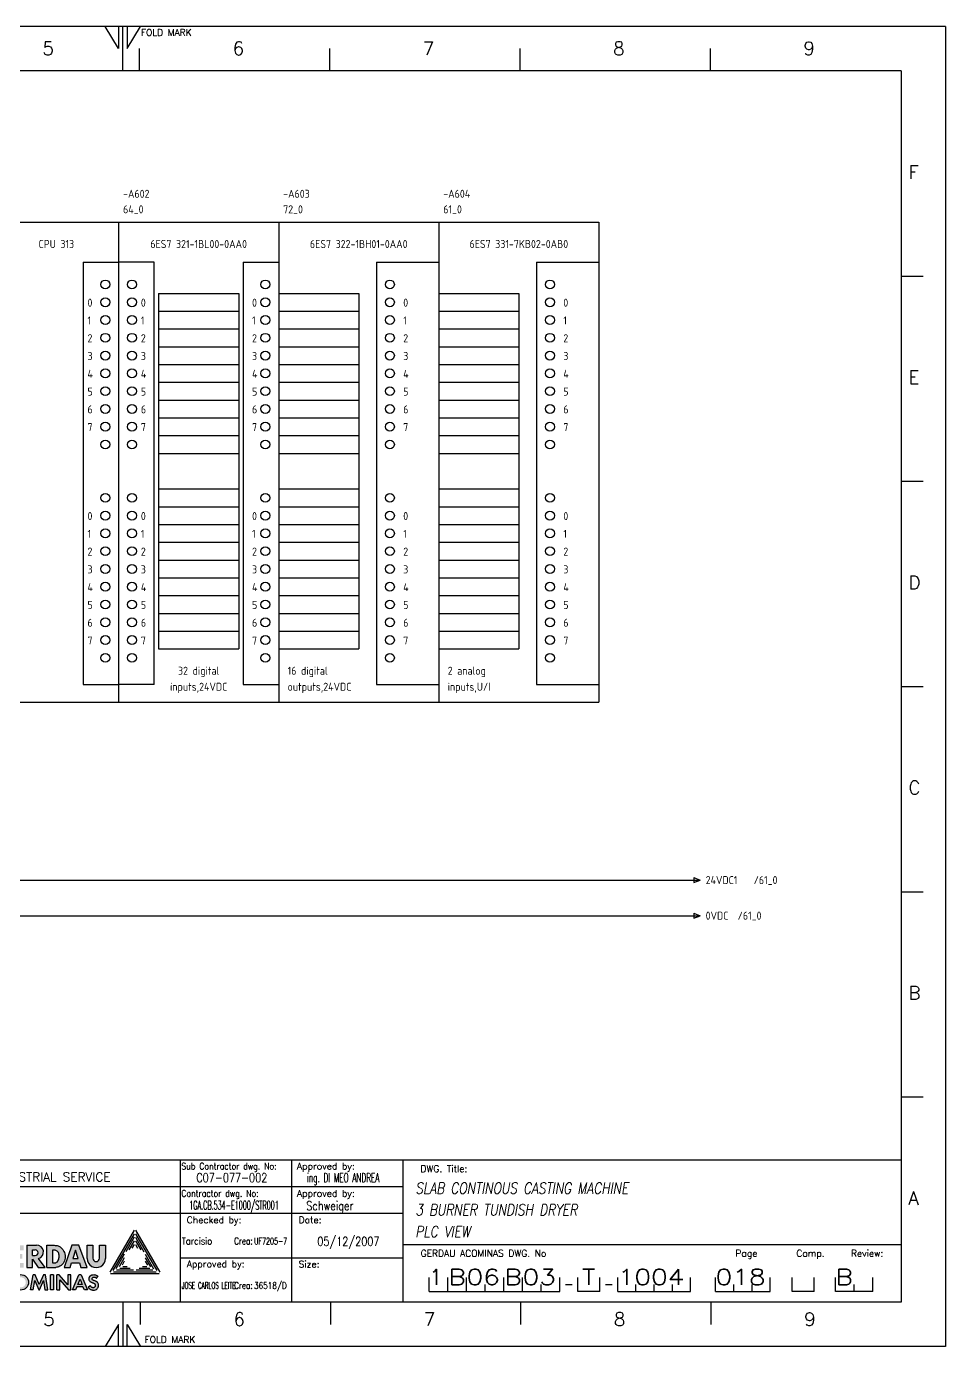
# Model space of a CAD drawing. Extents: x 520 to 940, y 6 to 303.
# Drawn here: x 733.5 to 940.2, y 6.5 to 303.5 of the extents above; entities that cross this region are included whole.
import ezdxf
from ezdxf.enums import TextEntityAlignment as Align

# ---------------------------------------------------------------- set-up
doc = ezdxf.new("R2010")
doc.units = 0
doc.header["$LTSCALE"] = 25
doc.header["$MEASUREMENT"] = 0
doc.linetypes.add('EPLANLINE7', pattern=[0])
doc.layers.get('0').update_dxf_attribs({"linetype": 'CONTINUOUS'})
for name, color, linetype in [('AUTOCONNECTING', 2, 'CONTINUOUS'), ('FORM_1', 7, 'CONTINUOUS'), ('FORM_2', 4, 'CONTINUOUS'), ('FORM_3', 6, 'CONTINUOUS'), ('FORM_4', 1, 'CONTINUOUS'), ('RIF_', 7, 'CONTINUOUS'), ('SIMBOLO', 4, 'CONTINUOUS'), ('TESTI', 7, 'CONTINUOUS'), ('TESTO', 5, 'CONTINUOUS')]:
    doc.layers.add(name, color=color, linetype=linetype)
doc.styles.add('ROMANS', font='romans.shx', dxfattribs={"width": 0.7, "oblique": 10, "height": 4})
doc.styles.get("Standard").update_dxf_attribs({"font": 'isocp.shx'})

# ---------------------------------------------------------------- blocks, each defined once
blk = doc.blocks.new('Format A3')
at = {"layer": 'FORM_1'}
h = blk.add_hatch(color=256, dxfattribs=at)
edge = h.paths.add_edge_path()
edge.add_line((217.87, 22.79), (217.87, 17.78))
edge.add_line((217.87, 17.78), (219.92, 17.78))
edge.add_spline(control_points=[(219.92, 17.78), (220.24, 17.85), (220.98, 18), (221.84, 18.93), (222.13, 20.2), (221.81, 21.63), (220.8, 22.71), (219.89, 22.77), (219.58, 22.79)], knot_values=[0, 0, 0, 0, 0.968333, 2.238245, 3.514092, 4.752916, 6.526982, 7.43734, 7.43734, 7.43734, 7.43734], degree=3, periodic=0)
edge.add_line((219.58, 22.79), (217.87, 22.79))
edge = h.paths.add_edge_path(flags=16)
edge.add_spline(control_points=[(219.59, 21.67), (219.7, 21.66), (220.06, 21.63), (220.6, 21.16), (220.68, 20.32), (220.63, 19.48), (220.1, 18.85), (219.69, 18.84), (219.58, 18.84)], knot_values=[0, 0, 0, 0, 0.326882, 1.089251, 1.872602, 2.763575, 3.625522, 3.966209, 3.966209, 3.966209, 3.966209], degree=3, periodic=0)
edge.add_line((219.58, 18.84), (219.17, 18.84))
edge.add_line((219.17, 18.84), (219.17, 21.67))
edge.add_line((219.17, 21.67), (219.59, 21.67))
h.paths.add_polyline_path([(223.55, 22.79), (221.81, 17.78), (223.19, 17.78), (223.48, 18.84), (225.23, 18.84), (225.54, 17.78), (226.94, 17.78), (225.11, 22.79)])
h.paths.add_polyline_path([(224.33, 21.67), (224.94, 19.81), (223.79, 19.81)], flags=16)
h.paths.add_polyline_path([(228.25, 22.79), (226.96, 22.79), (226.97, 19.8, 0.995265), (231.07, 19.81), (231.07, 22.79), (229.77, 22.79), (229.77, 19.87, -1), (228.25, 19.87)])
h.paths.add_polyline_path([(215.57, 22.79), (213.43, 22.79), (213.43, 17.78), (214.72, 17.78), (214.72, 19.66), (215.93, 17.78), (217.52, 17.78), (216.02, 19.84, 0.906396)])
h.paths.add_polyline_path([(215.29, 20.49), (214.72, 20.5), (214.72, 21.75), (215.31, 21.75, -1.017604)], flags=16)
h.paths.add_polyline_path([(209.42, 22.79), (209.42, 17.78), (212.73, 17.78), (212.73, 18.83), (210.73, 18.83), (210.73, 19.76), (212.41, 19.76), (212.41, 20.8), (210.73, 20.8), (210.73, 21.67), (212.73, 21.67), (212.73, 22.79)])
edge = h.paths.add_edge_path()
edge.add_ellipse((206.05, 20.28), major_axis=(0, -2.49), ratio=0.91559, start_angle=180.5657, end_angle=401.2517)
edge.add_line((207.56, 18.41), (207.56, 17.78))
edge.add_line((207.56, 17.78), (208.68, 17.78))
edge.add_line((208.68, 17.78), (208.68, 20.66))
edge.add_line((208.68, 20.66), (206.26, 20.66))
edge.add_line((206.26, 20.66), (206.26, 19.69))
edge.add_line((206.26, 19.69), (207.49, 19.69))
edge.add_ellipse((206.34, 20.25), major_axis=(0, -1.41), ratio=0.88785, start_angle=126.9107, end_angle=426.8029, ccw=False)
edge.add_line((207.34, 21.09), (208.41, 21.6))
edge.add_arc((206.36, 20.45), 2.34, 29.2872, 98.191)
h.paths.add_polyline_path([(205.74, 16.12), (205.19, 16.12), (203.77, 12.78), (204.46, 12.78), (204.76, 13.48), (206.07, 13.48), (206.44, 12.78), (207.11, 12.79)])
h.paths.add_polyline_path([(205.46, 15.22), (205.93, 14.01), (204.97, 14.01)], flags=16)
h.paths.add_polyline_path([(209.78, 12.92), (209.78, 13.66, -2.423597), (209.78, 15.28), (209.78, 16.02, 1.652966)])
h.paths.add_polyline_path([(210.29, 14.45, 1), (213.8, 14.45, 1)])
h.paths.add_polyline_path([(213.19, 14.45, -1), (210.89, 14.45, -1)], flags=16)
h.paths.add_polyline_path([(215.31, 16.12), (214.82, 16.12), (214.22, 12.78), (214.87, 12.78), (215.21, 14.84), (216.1, 12.73), (216.28, 12.73), (217.19, 14.84), (217.49, 12.78), (218.15, 12.78), (217.6, 16.12), (217.12, 16.12), (216.2, 13.99)])
h.paths.add_polyline_path([(219.4, 16.12), (218.75, 16.12), (218.75, 12.78), (219.4, 12.78)])
h.paths.add_polyline_path([(220.16, 12.78), (220.81, 12.78), (220.81, 15.04), (222.79, 12.78), (223.3, 12.78), (223.3, 16.12), (222.65, 16.12), (222.65, 13.88), (220.68, 16.12), (220.16, 16.12)])
h.paths.add_polyline_path([(225.66, 16.12), (225.13, 16.12), (223.7, 12.77), (224.39, 12.77), (224.69, 13.47), (226, 13.47), (226.37, 12.77), (227.04, 12.77)])
h.paths.add_polyline_path([(225.39, 15.2), (225.86, 14), (224.9, 14)], flags=16)
edge = h.paths.add_edge_path()
edge.add_spline(control_points=[(229.42, 15.81), (229.38, 15.84), (229.32, 15.89), (229.21, 15.96), (229.1, 16.02), (228.95, 16.09), (228.79, 16.14), (228.58, 16.18), (228.37, 16.18), (228.14, 16.15), (227.97, 16.08), (227.8, 16), (227.66, 15.88), (227.54, 15.75), (227.47, 15.59), (227.4, 15.42), (227.39, 15.24), (227.4, 15.04), (227.44, 14.85), (227.57, 14.66), (227.73, 14.54), (227.92, 14.42), (228.08, 14.35), (228.25, 14.29), (228.42, 14.23), (228.59, 14.16), (228.73, 14.07), (228.81, 13.98), (228.85, 13.89), (228.87, 13.78), (228.86, 13.67), (228.81, 13.54), (228.72, 13.42), (228.56, 13.32), (228.37, 13.29), (228.2, 13.3), (228.07, 13.34), (227.98, 13.38), (227.9, 13.44), (227.81, 13.5), (227.72, 13.6), (227.68, 13.69), (227.64, 13.74)], knot_values=[0, 0, 0, 0, 0.129897, 0.252239, 0.381983, 0.506097, 0.749316, 0.87783, 1.167741, 1.365595, 1.552935, 1.738999, 1.918105, 2.09238, 2.269928, 2.449255, 2.632957, 2.790606, 3.065835, 3.193419, 3.483878, 3.653535, 3.853782, 4.021202, 4.182707, 4.402789, 4.570564, 4.668988, 4.759204, 4.855589, 5.007336, 5.095097, 5.270281, 5.443299, 5.63607, 5.844858, 5.950481, 6.046454, 6.146081, 6.249423, 6.351995, 6.544354, 6.544354, 6.544354, 6.544354], degree=3, periodic=0)
edge.add_line((227.64, 13.74), (227.22, 13.33))
edge.add_spline(control_points=[(227.22, 13.33), (227.25, 13.3), (227.3, 13.21), (227.44, 13.06), (227.61, 12.91), (227.84, 12.8), (228.04, 12.73), (228.25, 12.7), (228.44, 12.69), (228.72, 12.72), (228.99, 12.82), (229.25, 13.03), (229.41, 13.25), (229.53, 13.57), (229.55, 13.89), (229.48, 14.23), (229.32, 14.44), (229.15, 14.58), (228.98, 14.67), (228.78, 14.76), (228.59, 14.83), (228.39, 14.91), (228.2, 15), (228.05, 15.18), (228.07, 15.39), (228.2, 15.54), (228.35, 15.61), (228.48, 15.63), (228.66, 15.63), (228.84, 15.57), (228.98, 15.46), (229.05, 15.4), (229.08, 15.37)], knot_values=[0, 0, 0, 0, 0.131114, 0.305389, 0.623258, 0.772631, 1.083491, 1.243018, 1.425854, 1.654083, 2.072988, 2.274716, 2.662927, 2.870188, 3.280959, 3.591243, 3.888658, 4.0589, 4.248032, 4.476436, 4.699919, 4.85554, 5.137678, 5.317889, 5.513624, 5.728226, 5.888869, 5.979085, 6.142909, 6.403998, 6.552706, 6.676571, 6.676571, 6.676571, 6.676571], degree=3, periodic=0)
edge.add_line((229.08, 15.37), (229.42, 15.81))
h.paths.add_polyline_path([(207.88, 12.33), (207.88, 11.83), (209.78, 11.83), (209.79, 12.33)])
h.paths.add_polyline_path([(201.77, 26.45), (191.77, 26.45), (191.77, 16.45), (201.77, 16.45)])
h.paths.add_polyline_path([(197.64, 18.19), (197.64, 17.87), (196.84, 17.87), (196.04, 17.87), (196.04, 18.19, -2.312045), (196.84, 21.6, -2.312045)], flags=16)
h.paths.add_polyline_path([(197.64, 19.43), (198.44, 19.43), (198.44, 20.27), (196.84, 20.27), (194.84, 20.27), (194.84, 19.43), (196.04, 19.43, -3.248328), (196.05, 21.08), (196.84, 21.6), (197.62, 21.08, -3.248328)], flags=0)
for p, q in [((420, 297), (0, 297)), ((234, 292), (231, 297)), ((234, 297), (234, 292)), ((235, 287), (235, 297)), ((236, 292), (239, 297)), ((236, 297), (236, 292)), ((420, 297), (420, 0)), ((238.7, 292), (238.7, 287)), ((281.48, 292), (281.48, 287)), ((324.26, 292), (324.26, 287)), ((367.03, 292), (367.03, 287)), ((410, 240.83), (415, 240.83)), ((410, 194.66), (415, 194.66)), ((410, 148.5), (415, 148.5)), ((410, 102.33), (415, 102.33)), ((410, 56.17), (415, 56.17)), ((248, 30), (248, 42)), ((273, 10), (273, 42)), ((188.01, 36), (298, 36)), ((237.53, 26.19), (232.06, 16.71)), ((237.53, 25.39), (232.76, 17.12)), ((237.53, 24.59), (235.65, 21.33)), ((237.53, 23.79), (236.34, 21.73)), ((237.83, 26.19), (243.31, 16.71)), ((237.83, 25.39), (242.62, 17.11)), ((237.83, 24.59), (239.72, 21.33)), ((237.83, 23.79), (239.03, 21.73)), ((213.43, 22.79), (213.43, 17.78)), ((213.43, 22.79), (215.57, 22.79)), ((214.72, 20.5), (214.72, 21.75)), ((214.72, 21.75), (215.31, 21.75)), ((217.87, 17.78), (217.87, 22.79)), ((217.87, 22.79), (219.58, 22.79)), ((223.55, 22.79), (221.81, 17.78)), ((225.11, 22.79), (223.55, 22.79)), ((224.33, 21.67), (223.79, 19.81)), ((224.94, 19.81), (224.33, 21.67)), ((226.94, 17.78), (225.11, 22.79)), ((226.97, 19.83), (226.96, 22.79)), ((226.96, 22.79), (228.25, 22.79)), ((228.25, 22.79), (228.25, 19.87)), ((229.77, 19.87), (229.77, 22.79)), ((229.77, 22.79), (231.07, 22.79)), ((231.07, 22.79), (231.07, 19.81)), ((237.53, 22.99), (237.04, 22.13)), ((237.83, 22.99), (238.33, 22.13)), ((298, 23), (410, 23)), ((214.72, 20.5), (215.31, 20.49)), ((214.72, 19.66), (215.93, 17.78)), ((214.72, 17.78), (214.72, 19.66)), ((217.52, 17.78), (216.02, 19.84)), ((223.19, 17.78), (223.48, 18.84)), ((223.48, 18.84), (225.23, 18.84)), ((223.79, 19.81), (224.94, 19.81)), ((225.23, 18.84), (225.54, 17.78)), ((235.33, 20.78), (233.45, 17.52)), ((235.33, 19.98), (234.14, 17.92)), ((235.33, 19.18), (234.84, 18.32)), ((234.98, 18.05), (235.98, 18.05)), ((239.39, 18.05), (240.39, 18.05)), ((240.04, 20.78), (241.92, 17.51)), ((240.04, 19.98), (241.23, 17.91)), ((240.04, 19.18), (240.54, 18.31)), ((248, 20), (298, 20)), ((213.43, 17.78), (214.72, 17.78)), ((214.22, 12.78), (214.82, 16.12)), ((215.31, 16.12), (214.82, 16.12)), ((216.2, 13.99), (215.31, 16.12)), ((215.93, 17.78), (217.52, 17.78)), ((217.12, 16.12), (216.2, 13.99)), ((217.6, 16.12), (217.12, 16.12)), ((218.15, 12.78), (217.6, 16.12)), ((217.87, 17.78), (219.92, 17.78)), ((218.75, 12.78), (218.75, 16.12)), ((219.4, 16.12), (218.75, 16.12)), ((219.4, 16.12), (219.4, 12.78)), ((220.16, 12.79), (220.16, 16.12)), ((220.68, 16.12), (220.16, 16.12)), ((222.65, 13.88), (220.68, 16.12)), ((220.81, 15.04), (222.79, 12.78)), ((220.81, 12.78), (220.81, 15.04)), ((221.81, 17.78), (223.19, 17.78)), ((222.65, 16.12), (222.65, 13.88)), ((223.3, 16.12), (222.65, 16.12)), ((223.3, 12.78), (223.3, 16.12)), ((223.7, 12.77), (225.13, 16.12)), ((224.9, 14), (225.39, 15.2)), ((225.66, 16.12), (225.13, 16.12)), ((225.39, 15.2), (225.86, 14)), ((225.54, 17.78), (226.94, 17.78)), ((225.66, 16.12), (227.04, 12.77)), ((229.08, 15.36), (229.42, 15.81)), ((232.21, 16.45), (243.16, 16.45)), ((232.9, 16.85), (242.47, 16.85)), ((233.6, 17.25), (237.37, 17.25)), ((234.29, 17.65), (236.67, 17.65)), ((238, 17.25), (241.77, 17.25)), ((238.7, 17.65), (241.08, 17.65)), ((214.87, 12.78), (214.22, 12.78)), ((214.87, 12.78), (215.21, 14.84)), ((215.21, 14.84), (216.1, 12.73)), ((216.1, 12.73), (216.28, 12.73)), ((216.28, 12.73), (217.19, 14.84)), ((217.19, 14.84), (217.49, 12.78)), ((217.49, 12.78), (218.15, 12.78)), ((219.4, 12.78), (218.75, 12.78)), ((220.16, 12.78), (220.81, 12.78)), ((222.79, 12.78), (223.3, 12.78)), ((224.39, 12.77), (223.7, 12.77)), ((224.69, 13.47), (224.39, 12.77)), ((226, 13.47), (224.69, 13.47)), ((225.86, 14), (224.9, 14)), ((226.37, 12.77), (226, 13.47)), ((227.04, 12.77), (226.37, 12.77)), ((227.22, 13.33), (227.64, 13.74)), ((235, 10), (235, 0)), ((238.89, 10), (238.89, 5)), ((281.66, 10), (281.66, 5)), ((324.44, 10), (324.44, 5)), ((367.22, 10), (367.22, 5)), ((234, 5), (231, 0)), ((234, 0), (234, 5)), ((236, 5), (239, 0)), ((236, 0), (236, 5)), ((420, 0), (0, 0))]:
    blk.add_line(p, q, dxfattribs=at)
blk.add_lwpolyline([(219.59, 21.67), (219.17, 21.67), (219.17, 18.84), (219.58, 18.84)], dxfattribs=at)
blk.add_circle((212.04, 14.45), 1.75, dxfattribs=at)
for centre, radius, start, end in [((215.31, 21.12), 0.633, 270, 90), ((215.65, 21.29), 1.5, 284.2434, 92.9996), ((229.02, 19.82), 2.05, 179.8525, 0.1475), ((229.01, 19.87), 0.761, 180, 0)]:
    blk.add_arc(centre, radius, start, end, dxfattribs=at)
for points in [[(219.58, 22.79), (220.48, 22.65), (221.76, 21.42), (222.04, 20.21), (221.73, 18.97), (220.84, 18.07), (219.92, 17.78)], [(219.58, 18.84), (219.91, 18.87), (220.52, 19.48), (220.66, 20.37), (220.5, 21.13), (219.91, 21.62), (219.59, 21.67)], [(227.22, 13.33), (227.3, 13.23), (227.41, 13.09), (227.66, 12.89), (227.79, 12.82), (228.09, 12.73), (228.24, 12.7), (228.43, 12.7), (228.65, 12.72), (229.04, 12.87), (229.2, 13), (229.43, 13.31), (229.5, 13.51), (229.53, 13.92), (229.46, 14.22), (229.28, 14.46), (229.15, 14.57), (228.99, 14.66), (228.78, 14.76), (228.57, 14.84), (228.43, 14.9), (228.18, 15.03), (228.07, 15.18), (228.09, 15.37), (228.22, 15.54), (228.37, 15.61), (228.46, 15.63), (228.62, 15.63), (228.87, 15.54), (228.99, 15.45), (229.08, 15.37)], [(227.64, 13.74), (227.75, 13.58), (227.81, 13.5), (227.9, 13.44), (227.98, 13.38), (228.07, 13.35), (228.17, 13.31), (228.38, 13.3), (228.56, 13.33), (228.71, 13.43), (228.82, 13.57), (228.85, 13.65), (228.86, 13.8), (228.84, 13.89), (228.8, 13.98), (228.74, 14.05), (228.6, 14.15), (228.4, 14.23), (228.25, 14.29), (228.09, 14.35), (227.91, 14.43), (227.76, 14.52), (227.54, 14.71), (227.47, 14.81), (227.4, 15.08), (227.39, 15.24), (227.41, 15.42), (227.47, 15.59), (227.55, 15.75), (227.66, 15.88), (227.8, 15.99), (227.97, 16.08), (228.14, 16.14), (228.34, 16.17), (228.63, 16.17), (228.75, 16.14), (228.99, 16.07), (229.1, 16.02), (229.21, 15.96), (229.31, 15.89), (229.42, 15.81)]]:
    blk.add_spline(points, degree=3, dxfattribs=at)
at = {"layer": 'FORM_3'}
for p, q in [((410, 287), (25, 287)), ((410, 287), (410, 10)), ((410, 10), (25, 10))]:
    blk.add_line(p, q, dxfattribs=at)
at = {"layer": 'FORM_4'}
for p, q in [((188.01, 42), (410, 42)), ((298, 10), (298, 42)), ((188.01, 30), (298, 30)), ((248, 10), (248, 30)), ((303.88, 12.42), (303.88, 15.51)), ((308.08, 12.42), (308.08, 15.51)), ((312.28, 12.42), (312.28, 15.51)), ((320.68, 12.42), (320.68, 15.51)), ((324.88, 12.42), (324.88, 15.51)), ((333.28, 12.42), (333.28, 15.51)), ((337.28, 12.42), (337.28, 15.51)), ((342.28, 12.42), (342.28, 15.51)), ((346.28, 12.42), (346.28, 15.51)), ((362.68, 12.42), (362.68, 15.51)), ((368.28, 12.42), (368.28, 15.51)), ((380.58, 12.42), (380.58, 15.51)), ((385.48, 12.42), (385.48, 15.51)), ((390.48, 12.42), (390.48, 15.51)), ((395.28, 12.42), (395.28, 15.51)), ((403.68, 12.42), (403.68, 15.51)), ((303.88, 12.42), (333.28, 12.42)), ((316.48, 12.42), (316.48, 13.97)), ((316.48, 12.42), (316.48, 13.97)), ((329.08, 12.42), (329.08, 13.97)), ((334.53, 13.97), (336.06, 13.97)), ((342.28, 12.42), (337.28, 12.42)), ((343.53, 13.97), (345.03, 13.97)), ((346.28, 12.42), (346.28, 13.97)), ((346.28, 12.42), (362.68, 12.42)), ((350.38, 12.42), (350.38, 13.97)), ((354.48, 12.42), (354.48, 13.97)), ((358.58, 12.42), (358.58, 13.97)), ((368.28, 12.42), (380.58, 12.42)), ((372.38, 12.42), (372.38, 13.97)), ((376.48, 12.42), (376.48, 13.97)), ((390.48, 12.42), (385.48, 12.42)), ((399.13, 12.42), (395.28, 12.42)), ((403.68, 12.42), (399.13, 12.42)), ((399.48, 12.42), (399.48, 13.97))]:
    blk.add_line(p, q, dxfattribs=at)
at = {"layer": 'FORM_1', "style": 'ROMANS'}
for p in [(239.05, 294.88), (239.88, 0.84)]:
    blk.add_text('FOLD MARK', height=1.5, dxfattribs=at).set_placement(p)
at = {"layer": 'FORM_2', "style": 'ROMANS'}
for s, width, p in [('Sub Contractor dwg. No:', 0.85, (248.15, 39.84)), ('Contractor dwg. No:', 0.85, (248.15, 33.72)), ('Crea:', 0.8, (260.02, 23)), ('Crea:', 0.8, (260.02, 13))]:
    blk.add_text(s, height=1.5, dxfattribs=dict(at, width=width)).set_placement(p)
for s, p in [('Approved by:', (274.17, 39.84)), ('DWG. Title:', (301.92, 39.27)), ('Approved by:', (274.17, 33.72)), ('Checked by:', (249.38, 27.74)), ('Date:', (274.53, 27.74)), ('GERDAU ACOMINAS DWG. No', (301.96, 20.23)), ('Page', (372.75, 20.23)), ('Comp.', (386.46, 20.23)), ('Review:', (398.72, 20.23)), ('Approved by:', (249.38, 17.83)), ('Size:', (274.53, 17.79))]:
    blk.add_text(s, height=1.5, dxfattribs=at).set_placement(p)
at = {"layer": 'FORM_2', "style": 'ROMANS', "flags": 4}
for tag, p in [('21', (189.91, 37.18)), ('18', (189.91, 30.89))]:
    blk.add_attdef(tag, p, '', height=2, dxfattribs=at)
at = {"layer": 'FORM_2', "color": 4, "style": 'ROMANS', "width": 0.8, "flags": 4}
for tag, p in [('22', (251.5, 37)), ('19', (251.5, 30.8)), ('24', (278.73, 22.67))]:
    blk.add_attdef(tag, p, '', height=2, dxfattribs=at)
at = {"layer": 'FORM_2', "style": 'ROMANS', "flags": 4}
for tag, p, height, width in [('23', (276.41, 37.01), 2, 0.8), ('20', (276.22, 30.68), 2, 0.8), ('14', (248.25, 23), 1.5, 0.9), ('15', (264.49, 22.98), 1.5, 0.8), ('16', (248.25, 13), 1.5, 0.9), ('17', (264.49, 12.98), 1.5, 0.8)]:
    blk.add_attdef(tag, p, '', height=height, dxfattribs=dict(at, width=width))
at = {"layer": 'FORM_4', "style": 'ROMANS'}
for s, p in [('5', (216.92, 290.56)), ('6', (259.7, 290.56)), ('7', (302.47, 290.56)), ('8', (345.25, 290.56)), ('9', (388.03, 290.56)), ('F', (411.64, 262.73)), ('E', (411.64, 216.57)), ('D', (411.64, 170.4)), ('C', (411.64, 124.24)), ('B', (411.64, 78.07)), ('A', (411.64, 31.9)), ('5', (217.1, 4.65)), ('6', (259.88, 4.65)), ('7', (302.66, 4.65)), ('8', (345.43, 4.65)), ('9', (388.21, 4.65))]:
    blk.add_text(s, height=3, dxfattribs=at).set_placement(p)
at = {"layer": 'FORM_4', "color": 1, "style": 'ROMANS', "oblique": 10, "width": 0.8, "flags": 4}
for tag, p in [('11', (300.77, 34.39)), ('12', (300.77, 29.5)), ('13', (300.77, 24.62))]:
    blk.add_attdef(tag, p, '', height=2.5, dxfattribs=at)
at = {"layer": 'FORM_4', "color": 1, "style": 'ROMANS', "flags": 2}
blk.add_attdef('25', (279.66, 12.25), '', height=5, dxfattribs=at)
at = {"layer": 'FORM_4', "style": 'ROMANS', "width": 1.25, "flags": 4}
for tag, p in [('1', (303.88, 13.92)), ('3', (312.28, 13.92)), ('5', (324.88, 13.92)), ('7', (346.28, 13.92)), ('10', (395.28, 13.92))]:
    blk.add_attdef(tag, p, '', height=3.5, dxfattribs=at)
for tag, p in [('2', (310.18, 13.92)), ('4', (322.78, 13.92)), ('6', (339.78, 13.92)), ('9', (387.98, 13.92))]:
    blk.add_attdef(tag, text='', height=3.5, dxfattribs=at).set_placement(p, align=Align.CENTER)
at = {"layer": 'FORM_4', "color": 1, "style": 'ROMANS', "width": 1.25, "flags": 4}
blk.add_attdef('8', (368.28, 13.92), '', height=3.5, dxfattribs=at)
blk = doc.blocks.new('SO284')
at = {"layer": 'TESTI', "color": 2, "linetype": 'EPLANLINE7'}
for p, q in [((-1.175, 0), (0.675, 0)), ((-0.675, 0.575), (0.8, 0)), ((-0.675, 0.575), (-0.675, -0.575)), ((-0.675, -0.575), (0.8, 0))]:
    blk.add_line(p, q, dxfattribs=at)

msp = doc.modelspace()

# ---------------------------------------------------------------- linework, layer by layer
at = {"layer": 'AUTOCONNECTING', "color": 2, "linetype": 'EPLANLINE7'}
for p, q in [((694.22, 111.4), (884.22, 111.4)), ((698.22, 103.4), (884.22, 103.4))]:
    msp.add_line(p, q, dxfattribs=at)
at = {"layer": 'TESTI', "color": 1, "linetype": 'EPLANLINE7'}
for p, q in [((682.22, 259.4), (754.22, 259.4)), ((754.22, 259.4), (754.22, 151.4)), ((754.22, 259.4), (754.22, 151.4)), ((754.22, 259.4), (790.22, 259.4)), ((790.22, 259.4), (790.22, 151.4)), ((790.22, 259.4), (790.22, 151.4)), ((790.22, 259.4), (826.22, 259.4)), ((826.22, 259.4), (826.22, 151.4)), ((826.22, 259.4), (826.22, 151.4)), ((826.22, 259.4), (862.22, 259.4)), ((862.22, 259.4), (862.22, 151.4)), ((746.22, 250.4), (746.22, 155.4)), ((746.22, 250.4), (754.22, 250.4)), ((762.22, 250.4), (754.22, 250.4)), ((762.22, 155.4), (762.22, 250.4)), ((782.22, 250.4), (782.22, 155.4)), ((782.22, 250.4), (790.22, 250.4)), ((812.22, 250.4), (812.22, 155.4)), ((812.22, 250.4), (826.22, 250.4)), ((848.22, 250.4), (848.22, 155.4)), ((848.22, 250.4), (862.22, 250.4)), ((763.22, 243.4), (763.22, 239.4)), ((763.22, 243.4), (781.22, 243.4)), ((781.22, 243.4), (781.22, 239.4)), ((790.22, 243.4), (790.22, 239.4)), ((790.22, 243.4), (808.22, 243.4)), ((808.22, 243.4), (808.22, 239.4)), ((826.22, 243.4), (826.22, 239.4)), ((826.22, 243.4), (844.22, 243.4)), ((844.22, 243.4), (844.22, 239.4)), ((763.22, 239.4), (781.22, 239.4)), ((763.22, 239.4), (763.22, 235.4)), ((763.22, 239.4), (781.22, 239.4)), ((781.22, 239.4), (781.22, 235.4)), ((790.22, 239.4), (808.22, 239.4)), ((790.22, 239.4), (790.22, 235.4)), ((790.22, 239.4), (808.22, 239.4)), ((808.22, 239.4), (808.22, 235.4)), ((826.22, 239.4), (844.22, 239.4)), ((826.22, 239.4), (826.22, 235.4)), ((826.22, 239.4), (844.22, 239.4)), ((844.22, 239.4), (844.22, 235.4)), ((763.22, 235.4), (781.22, 235.4)), ((763.22, 235.4), (763.22, 231.4)), ((763.22, 235.4), (781.22, 235.4)), ((781.22, 235.4), (781.22, 231.4)), ((790.22, 235.4), (808.22, 235.4)), ((790.22, 235.4), (790.22, 231.4)), ((790.22, 235.4), (808.22, 235.4)), ((808.22, 235.4), (808.22, 231.4)), ((826.22, 235.4), (844.22, 235.4)), ((826.22, 235.4), (826.22, 231.4)), ((826.22, 235.4), (844.22, 235.4)), ((844.22, 235.4), (844.22, 231.4)), ((763.22, 231.4), (781.22, 231.4)), ((763.22, 231.4), (763.22, 227.4)), ((763.22, 231.4), (781.22, 231.4)), ((781.22, 231.4), (781.22, 227.4)), ((790.22, 231.4), (808.22, 231.4)), ((790.22, 231.4), (790.22, 227.4)), ((790.22, 231.4), (808.22, 231.4)), ((808.22, 231.4), (808.22, 227.4)), ((826.22, 231.4), (844.22, 231.4)), ((826.22, 231.4), (826.22, 227.4)), ((826.22, 231.4), (844.22, 231.4)), ((844.22, 231.4), (844.22, 227.4)), ((763.22, 227.4), (781.22, 227.4)), ((763.22, 227.4), (763.22, 223.4)), ((763.22, 227.4), (781.22, 227.4)), ((781.22, 227.4), (781.22, 223.4)), ((790.22, 227.4), (808.22, 227.4)), ((790.22, 227.4), (790.22, 223.4)), ((790.22, 227.4), (808.22, 227.4)), ((808.22, 227.4), (808.22, 223.4)), ((826.22, 227.4), (844.22, 227.4)), ((826.22, 227.4), (826.22, 223.4)), ((826.22, 227.4), (844.22, 227.4)), ((844.22, 227.4), (844.22, 223.4)), ((763.22, 223.4), (781.22, 223.4)), ((763.22, 223.4), (763.22, 219.4)), ((763.22, 223.4), (781.22, 223.4)), ((781.22, 223.4), (781.22, 219.4)), ((790.22, 223.4), (808.22, 223.4)), ((790.22, 223.4), (790.22, 219.4)), ((790.22, 223.4), (808.22, 223.4)), ((808.22, 223.4), (808.22, 219.4)), ((826.22, 223.4), (844.22, 223.4)), ((826.22, 223.4), (826.22, 219.4)), ((826.22, 223.4), (844.22, 223.4)), ((844.22, 223.4), (844.22, 219.4)), ((763.22, 219.4), (781.22, 219.4)), ((763.22, 219.4), (763.22, 215.4)), ((763.22, 219.4), (781.22, 219.4)), ((781.22, 219.4), (781.22, 215.4)), ((790.22, 219.4), (808.22, 219.4)), ((790.22, 219.4), (790.22, 215.4)), ((790.22, 219.4), (808.22, 219.4)), ((808.22, 219.4), (808.22, 215.4)), ((826.22, 219.4), (844.22, 219.4)), ((826.22, 219.4), (826.22, 215.4)), ((826.22, 219.4), (844.22, 219.4)), ((844.22, 219.4), (844.22, 215.4)), ((763.22, 215.4), (781.22, 215.4)), ((763.22, 215.4), (763.22, 211.4)), ((763.22, 215.4), (781.22, 215.4)), ((781.22, 215.4), (781.22, 211.4)), ((790.22, 215.4), (808.22, 215.4)), ((790.22, 215.4), (790.22, 211.4)), ((790.22, 215.4), (808.22, 215.4)), ((808.22, 215.4), (808.22, 211.4)), ((826.22, 215.4), (844.22, 215.4)), ((826.22, 215.4), (826.22, 211.4)), ((826.22, 215.4), (844.22, 215.4)), ((844.22, 215.4), (844.22, 211.4)), ((763.22, 211.4), (781.22, 211.4)), ((763.22, 211.4), (763.22, 207.4)), ((763.22, 211.4), (781.22, 211.4)), ((781.22, 211.4), (781.22, 207.4)), ((790.22, 211.4), (808.22, 211.4)), ((790.22, 211.4), (790.22, 207.4)), ((790.22, 211.4), (808.22, 211.4)), ((808.22, 211.4), (808.22, 207.4)), ((826.22, 211.4), (844.22, 211.4)), ((826.22, 211.4), (826.22, 207.4)), ((826.22, 211.4), (844.22, 211.4)), ((844.22, 211.4), (844.22, 207.4)), ((763.22, 207.4), (781.22, 207.4)), ((763.22, 207.4), (763.22, 199.4)), ((763.22, 207.4), (781.22, 207.4)), ((781.22, 207.4), (781.22, 199.4)), ((790.22, 207.4), (808.22, 207.4)), ((790.22, 207.4), (790.22, 199.4)), ((790.22, 207.4), (808.22, 207.4)), ((808.22, 207.4), (808.22, 199.4)), ((826.22, 207.4), (844.22, 207.4)), ((826.22, 207.4), (826.22, 199.4)), ((826.22, 207.4), (844.22, 207.4)), ((844.22, 207.4), (844.22, 199.4)), ((763.22, 199.4), (781.22, 199.4)), ((763.22, 199.4), (763.22, 195.4)), ((763.22, 199.4), (781.22, 199.4)), ((781.22, 199.4), (781.22, 195.4)), ((790.22, 199.4), (808.22, 199.4)), ((790.22, 199.4), (790.22, 195.4)), ((790.22, 199.4), (808.22, 199.4)), ((808.22, 199.4), (808.22, 195.4)), ((826.22, 199.4), (844.22, 199.4)), ((826.22, 199.4), (826.22, 195.4)), ((826.22, 199.4), (844.22, 199.4)), ((844.22, 199.4), (844.22, 195.4)), ((763.22, 195.4), (781.22, 195.4)), ((763.22, 195.4), (763.22, 191.4)), ((763.22, 195.4), (781.22, 195.4)), ((781.22, 195.4), (781.22, 191.4)), ((790.22, 195.4), (808.22, 195.4)), ((790.22, 195.4), (790.22, 191.4)), ((790.22, 195.4), (808.22, 195.4)), ((808.22, 195.4), (808.22, 191.4)), ((826.22, 195.4), (844.22, 195.4)), ((826.22, 195.4), (826.22, 191.4)), ((826.22, 195.4), (844.22, 195.4)), ((844.22, 195.4), (844.22, 191.4)), ((763.22, 191.4), (781.22, 191.4)), ((763.22, 191.4), (763.22, 187.4)), ((763.22, 191.4), (781.22, 191.4)), ((781.22, 191.4), (781.22, 187.4)), ((790.22, 191.4), (808.22, 191.4)), ((790.22, 191.4), (790.22, 187.4)), ((790.22, 191.4), (808.22, 191.4)), ((808.22, 191.4), (808.22, 187.4)), ((826.22, 191.4), (844.22, 191.4)), ((826.22, 191.4), (826.22, 187.4)), ((826.22, 191.4), (844.22, 191.4)), ((844.22, 191.4), (844.22, 187.4)), ((763.22, 187.4), (781.22, 187.4)), ((763.22, 187.4), (763.22, 183.4)), ((763.22, 187.4), (781.22, 187.4)), ((781.22, 187.4), (781.22, 183.4)), ((790.22, 187.4), (808.22, 187.4)), ((790.22, 187.4), (790.22, 183.4)), ((790.22, 187.4), (808.22, 187.4)), ((808.22, 187.4), (808.22, 183.4)), ((826.22, 187.4), (844.22, 187.4)), ((826.22, 187.4), (826.22, 183.4)), ((826.22, 187.4), (844.22, 187.4)), ((844.22, 187.4), (844.22, 183.4)), ((763.22, 183.4), (781.22, 183.4)), ((763.22, 183.4), (763.22, 179.4)), ((763.22, 183.4), (781.22, 183.4)), ((781.22, 183.4), (781.22, 179.4)), ((790.22, 183.4), (808.22, 183.4)), ((790.22, 183.4), (790.22, 179.4)), ((790.22, 183.4), (808.22, 183.4)), ((808.22, 183.4), (808.22, 179.4)), ((826.22, 183.4), (844.22, 183.4)), ((826.22, 183.4), (826.22, 179.4)), ((826.22, 183.4), (844.22, 183.4)), ((844.22, 183.4), (844.22, 179.4)), ((763.22, 179.4), (781.22, 179.4)), ((763.22, 179.4), (763.22, 175.4)), ((763.22, 179.4), (781.22, 179.4)), ((781.22, 179.4), (781.22, 175.4)), ((790.22, 179.4), (808.22, 179.4)), ((790.22, 179.4), (790.22, 175.4)), ((790.22, 179.4), (808.22, 179.4)), ((808.22, 179.4), (808.22, 175.4)), ((826.22, 179.4), (844.22, 179.4)), ((826.22, 179.4), (826.22, 175.4)), ((826.22, 179.4), (844.22, 179.4)), ((844.22, 179.4), (844.22, 175.4)), ((763.22, 175.4), (781.22, 175.4)), ((763.22, 175.4), (763.22, 171.4)), ((763.22, 175.4), (781.22, 175.4)), ((781.22, 175.4), (781.22, 171.4)), ((790.22, 175.4), (808.22, 175.4)), ((790.22, 175.4), (790.22, 171.4)), ((790.22, 175.4), (808.22, 175.4)), ((808.22, 175.4), (808.22, 171.4)), ((826.22, 175.4), (844.22, 175.4)), ((826.22, 175.4), (826.22, 171.4)), ((826.22, 175.4), (844.22, 175.4)), ((844.22, 175.4), (844.22, 171.4)), ((763.22, 171.4), (781.22, 171.4)), ((763.22, 171.4), (763.22, 167.4)), ((763.22, 171.4), (781.22, 171.4)), ((781.22, 171.4), (781.22, 167.4)), ((790.22, 171.4), (808.22, 171.4)), ((790.22, 171.4), (790.22, 167.4)), ((790.22, 171.4), (808.22, 171.4)), ((808.22, 171.4), (808.22, 167.4)), ((826.22, 171.4), (844.22, 171.4)), ((826.22, 171.4), (826.22, 167.4)), ((826.22, 171.4), (844.22, 171.4)), ((844.22, 171.4), (844.22, 167.4)), ((763.22, 167.4), (781.22, 167.4)), ((763.22, 167.4), (763.22, 163.4)), ((763.22, 167.4), (781.22, 167.4)), ((781.22, 167.4), (781.22, 163.4)), ((790.22, 167.4), (808.22, 167.4)), ((790.22, 167.4), (790.22, 163.4)), ((790.22, 167.4), (808.22, 167.4)), ((808.22, 167.4), (808.22, 163.4)), ((826.22, 167.4), (844.22, 167.4)), ((826.22, 167.4), (826.22, 163.4)), ((826.22, 167.4), (844.22, 167.4)), ((844.22, 167.4), (844.22, 163.4)), ((763.22, 163.4), (781.22, 163.4)), ((790.22, 163.4), (808.22, 163.4)), ((826.22, 163.4), (844.22, 163.4)), ((746.22, 155.4), (754.22, 155.4)), ((762.22, 155.4), (754.22, 155.4)), ((782.22, 155.4), (790.22, 155.4)), ((812.22, 155.4), (826.22, 155.4)), ((848.22, 155.4), (862.22, 155.4)), ((682.22, 151.4), (754.22, 151.4)), ((754.22, 151.4), (790.22, 151.4)), ((790.22, 151.4), (826.22, 151.4)), ((826.22, 151.4), (862.22, 151.4))]:
    msp.add_line(p, q, dxfattribs=at)
for centre in [(751.22, 245.4), (757.22, 245.4), (787.22, 245.4), (815.22, 245.4), (851.22, 245.4), (751.22, 241.4), (757.22, 241.4), (787.22, 241.4), (815.22, 241.4), (851.22, 241.4), (751.22, 237.4), (757.22, 237.4), (787.22, 237.4), (815.22, 237.4), (851.22, 237.4), (751.22, 233.4), (757.22, 233.4), (787.22, 233.4), (815.22, 233.4), (851.22, 233.4), (751.22, 229.4), (757.22, 229.4), (787.22, 229.4), (815.22, 229.4), (851.22, 229.4), (751.22, 225.4), (757.22, 225.4), (787.22, 225.4), (815.22, 225.4), (851.22, 225.4), (751.22, 221.4), (757.22, 221.4), (787.22, 221.4), (815.22, 221.4), (851.22, 221.4), (751.22, 217.4), (757.22, 217.4), (787.22, 217.4), (815.22, 217.4), (851.22, 217.4), (751.22, 213.4), (757.22, 213.4), (787.22, 213.4), (815.22, 213.4), (851.22, 213.4), (751.22, 209.4), (757.22, 209.4), (787.22, 209.4), (815.22, 209.4), (851.22, 209.4), (751.22, 197.4), (757.22, 197.4), (787.22, 197.4), (815.22, 197.4), (851.22, 197.4), (751.22, 193.4), (757.22, 193.4), (787.22, 193.4), (815.22, 193.4), (851.22, 193.4), (751.22, 189.4), (757.22, 189.4), (787.22, 189.4), (815.22, 189.4), (851.22, 189.4), (751.22, 185.4), (757.22, 185.4), (787.22, 185.4), (815.22, 185.4), (851.22, 185.4), (751.22, 181.4), (757.22, 181.4), (787.22, 181.4), (815.22, 181.4), (851.22, 181.4), (751.22, 177.4), (757.22, 177.4), (787.22, 177.4), (815.22, 177.4), (851.22, 177.4), (751.22, 173.4), (757.22, 173.4), (787.22, 173.4), (815.22, 173.4), (851.22, 173.4), (751.22, 169.4), (757.22, 169.4), (787.22, 169.4), (815.22, 169.4), (851.22, 169.4), (751.22, 165.4), (757.22, 165.4), (787.22, 165.4), (815.22, 165.4), (851.22, 165.4), (751.22, 161.4), (757.22, 161.4), (787.22, 161.4), (815.22, 161.4), (851.22, 161.4)]:
    msp.add_circle(centre, 1, dxfattribs=at)

# ---------------------------------------------------------------- block references
ref = msp.add_blockref('Format A3', (520.17, 6.46))
ref.add_attrib('1', '1', (824.05, 20.37), dxfattribs={"layer": 'FORM_4', "height": 3.5, "style": 'ROMANS'})
ref.add_attrib('2', 'B', dxfattribs={"layer": 'FORM_4', "height": 3.5, "style": 'ROMANS', "width": 1.25}).set_placement((830.35, 20.37), align=Align.CENTER)
ref.add_attrib('3', '06', (832.45, 20.37), dxfattribs={"layer": 'FORM_4', "height": 3.5, "style": 'ROMANS', "width": 1.25})
ref.add_attrib('4', 'B', dxfattribs={"layer": 'FORM_4', "height": 3.5, "style": 'ROMANS', "width": 1.25}).set_placement((842.95, 20.37), align=Align.CENTER)
ref.add_attrib('5', '03', (845.05, 20.37), dxfattribs={"layer": 'FORM_4', "height": 3.5, "style": 'ROMANS', "width": 1.25})
ref.add_attrib('6', 'T', dxfattribs={"layer": 'FORM_4', "height": 3.5, "style": 'ROMANS', "width": 1.25}).set_placement((859.95, 20.37), align=Align.CENTER)
ref.add_attrib('7', '1004', (866.45, 20.37), dxfattribs={"layer": 'FORM_4', "height": 3.5, "style": 'ROMANS', "width": 1.25})
ref.add_attrib('8', '018', (888.45, 20.37), dxfattribs={"layer": 'FORM_4', "color": 1, "height": 3.5, "style": 'ROMANS', "width": 1.25})
ref.add_attrib('10', 'B', (915.45, 20.37), dxfattribs={"layer": 'FORM_4', "height": 3.5, "style": 'ROMANS', "width": 1.25})
ref.add_attrib('11', 'SLAB CONTINOUS CASTING MACHINE', (820.94, 40.84), dxfattribs={"layer": 'FORM_4', "color": 1, "height": 2.5, "style": 'ROMANS', "oblique": 10, "width": 0.8})
ref.add_attrib('12', '3 BURNER TUNDISH DRYER', (820.94, 35.96), dxfattribs={"layer": 'FORM_4', "color": 1, "height": 2.5, "style": 'ROMANS', "oblique": 10, "width": 0.8})
ref.add_attrib('13', 'PLC VIEW', (820.94, 31.08), dxfattribs={"layer": 'FORM_4', "color": 1, "height": 2.5, "style": 'ROMANS', "oblique": 10, "width": 0.8})
ref.add_attrib('14', 'Tarcisio', (768.42, 29.46), dxfattribs={"layer": 'FORM_2', "height": 1.5, "style": 'ROMANS', "width": 0.9})
ref.add_attrib('15', 'UF7205-7', (784.67, 29.43), dxfattribs={"layer": 'FORM_2', "height": 1.5, "style": 'ROMANS', "width": 0.7})
ref.add_attrib('16', 'JOSE CARLOS LEITE', (768.42, 19.46), dxfattribs={"layer": 'FORM_2', "height": 1.5, "style": 'ROMANS', "width": 0.5})
ref.add_attrib('17', '36518/D', (784.67, 19.43), dxfattribs={"layer": 'FORM_2', "height": 1.5, "style": 'ROMANS', "width": 0.8})
ref.add_attrib('19', '1GA.CB.534-E1000/STR001', (770.11, 37.26), dxfattribs={"layer": 'FORM_2', "color": 4, "height": 2, "style": 'ROMANS', "width": 0.5})
ref.add_attrib('20', 'Schweiger', (796.4, 37.14), dxfattribs={"layer": 'FORM_2', "height": 2, "style": 'ROMANS', "width": 0.8})
ref.add_attrib('21', 'CEBA s.r.I. INDUSTRIAL SERVICE', (710.09, 43.63), dxfattribs={"layer": 'FORM_2', "height": 2, "style": 'ROMANS'})
ref.add_attrib('22', 'C07-077-002', (771.68, 43.46), dxfattribs={"layer": 'FORM_2', "color": 4, "height": 2, "style": 'ROMANS', "width": 0.8})
ref.add_attrib('23', 'ing. DI MEO ANDREA', (796.58, 43.46), dxfattribs={"layer": 'FORM_2', "height": 2, "style": 'ROMANS', "width": 0.6})
ref.add_attrib('24', '05/12/2007', (798.9, 29.13), dxfattribs={"layer": 'FORM_2', "color": 4, "height": 2, "style": 'ROMANS', "width": 0.8})
at = {"layer": 'SIMBOLO'}
for p in [(884.22, 111.4), (884.22, 103.4)]:
    msp.add_blockref('SO284', p, dxfattribs=at)

# ---------------------------------------------------------------- texts
at = {"layer": 'RIF_', "color": 2, "width": 1.000667}
for p in [(897.02, 110.5), (893.42, 102.5)]:
    msp.add_text('/61_0', height=1.8, dxfattribs=at).set_placement(p)
at = {"layer": 'TESTI', "color": 2, "width": 1.000667}
for s, p in [('-A602', (755.22, 264.9)), ('-A603', (791.22, 264.9)), ('-A604', (827.22, 264.9)), ('64_0', (755.22, 261.4)), ('72_0', (791.22, 261.4)), ('61_0', (827.22, 261.4))]:
    msp.add_text(s, height=1.8, dxfattribs=at).set_placement(p)
at = {"layer": 'TESTO', "color": 2, "width": 1.000667}
for s, p in [('CPU 313', (736.22, 253.6)), ('0', (747.22, 240.4)), ('0', (759.22, 240.4)), ('0', (784.22, 240.4)), ('0', (818.22, 240.4)), ('0', (854.22, 240.4)), ('1', (747.22, 236.4)), ('1', (759.22, 236.4)), ('1', (784.22, 236.4)), ('1', (818.22, 236.4)), ('1', (854.22, 236.4)), ('2', (747.22, 232.4)), ('2', (759.22, 232.4)), ('2', (784.22, 232.4)), ('2', (818.22, 232.4)), ('2', (854.22, 232.4)), ('3', (747.22, 228.4)), ('3', (759.22, 228.4)), ('3', (784.22, 228.4)), ('3', (818.22, 228.4)), ('3', (854.22, 228.4)), ('4', (747.22, 224.4)), ('4', (759.22, 224.4)), ('4', (784.22, 224.4)), ('4', (818.22, 224.4)), ('4', (854.22, 224.4)), ('5', (747.22, 220.4)), ('5', (759.22, 220.4)), ('5', (784.22, 220.4)), ('5', (818.22, 220.4)), ('5', (854.22, 220.4)), ('6', (747.22, 216.4)), ('6', (759.22, 216.4)), ('6', (784.22, 216.4)), ('6', (818.22, 216.4)), ('6', (854.22, 216.4)), ('7', (747.22, 212.4)), ('7', (759.22, 212.4)), ('7', (784.22, 212.4)), ('7', (818.22, 212.4)), ('7', (854.22, 212.4)), ('0', (747.22, 192.4)), ('0', (759.22, 192.4)), ('0', (784.22, 192.4)), ('0', (818.22, 192.4)), ('0', (854.22, 192.4)), ('1', (747.22, 188.4)), ('1', (759.22, 188.4)), ('1', (784.22, 188.4)), ('1', (818.22, 188.4)), ('1', (854.22, 188.4)), ('2', (747.22, 184.4)), ('2', (759.22, 184.4)), ('2', (784.22, 184.4)), ('2', (818.22, 184.4)), ('2', (854.22, 184.4)), ('3', (747.22, 180.4)), ('3', (759.22, 180.4)), ('3', (784.22, 180.4)), ('3', (818.22, 180.4)), ('3', (854.22, 180.4)), ('4', (747.22, 176.4)), ('4', (759.22, 176.4)), ('4', (784.22, 176.4)), ('4', (818.22, 176.4)), ('4', (854.22, 176.4)), ('5', (747.22, 172.4)), ('5', (759.22, 172.4)), ('5', (784.22, 172.4)), ('5', (818.22, 172.4)), ('5', (854.22, 172.4)), ('6', (747.22, 168.4)), ('6', (759.22, 168.4)), ('6', (784.22, 168.4)), ('6', (818.22, 168.4)), ('6', (854.22, 168.4)), ('7', (747.22, 164.4)), ('7', (759.22, 164.4)), ('7', (784.22, 164.4)), ('7', (818.22, 164.4)), ('7', (854.22, 164.4)), ('16 digital', (792.22, 157.6)), ('2 analog', (828.22, 157.6)), ('outputs,24VDC', (792.22, 154)), ('inputs,U/I', (828.22, 154)), ('24VDC1', (886.22, 110.5)), ('0VDC', (886.22, 102.5))]:
    msp.add_text(s, height=1.8, dxfattribs=at).set_placement(p)
for s, p in [('6ES7 321-1BL00-0AA0', (772.22, 253.6)), ('6ES7 322-1BH01-0AA0', (808.22, 253.6)), ('6ES7 331-7KB02-0AB0', (844.22, 253.6)), ('32 digital', (772.22, 157.6)), ('inputs,24VDC', (772.22, 154))]:
    msp.add_text(s, height=1.8, dxfattribs=at).set_placement(p, align=Align.CENTER)

doc.saveas('drawing.dxf')
